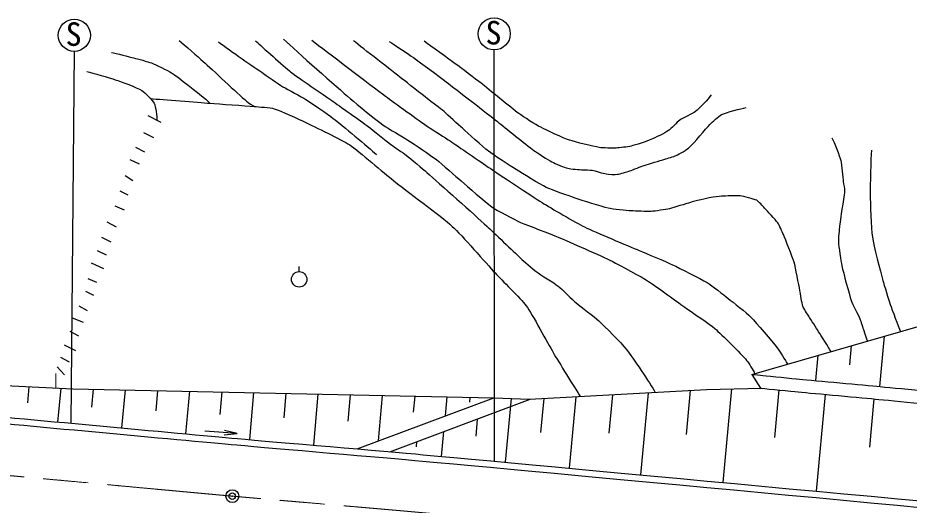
# Model space of a CAD drawing. Units: millimetres, scale not verified. Extents: x 40000 to 680000, y 20000 to 380000.
# Drawn here: x 150112 to 219528, y 281878 to 319810 of the extents above; entities that cross this region are included whole.
import ezdxf
from ezdxf.enums import TextEntityAlignment as Align

# ---------------------------------------------------------------- set-up
doc = ezdxf.new("R2010")
doc.units = ezdxf.units.MM
doc.header["$LTSCALE"] = 1000
doc.header["$PDMODE"] = 32
doc.header["$PDSIZE"] = 500
doc.linetypes.add('CHAIN', pattern=[18.5, 12, -1.5, 3.5, -1.5])
for name, color, linetype, lineweight in [('M-BGD', 7, 'Continuous', 25), ('M-BMK', 2, 'CHAIN', 13), ('M-BMK-SRVR', 3, 'Continuous', 25), ('M-STR-HTXT', 7, 'Continuous', 13)]:
    doc.layers.add(name, color=color, linetype=linetype, lineweight=lineweight)
doc.styles.add('ＭＳ ゴシック', font='')
doc.styles.get('ＭＳ ゴシック').set_extended_font_data('MS Gothic')

msp = doc.modelspace()

# ---------------------------------------------------------------- linework, layer by layer
at = {"layer": 'M-BGD'}
for p, q in [((187233, 285294), (187212, 317310)), ((154263, 288255), (154514, 317201)), ((160226, 312197), (161249, 311678)), ((159896, 310876), (160667, 310483)), ((159266, 309743), (159990, 309381)), ((158842, 308784), (159550, 308437)), ((158464, 307541), (159062, 307147)), ((158067, 306337), (158686, 306028)), ((157667, 305172), (158395, 304853)), ((157045, 303929), (157767, 303550)), ((156620, 302734), (157368, 302371)), ((156301, 301693), (156982, 301352)), ((155816, 300728), (156774, 300300)), ((172026, 300055), (172026, 300455)), ((155575, 299518), (156250, 299239)), ((155374, 298538), (156011, 298211)), ((154865, 297400), (155510, 297028)), ((154334, 296450), (155191, 296115)), ((154159, 295413), (154841, 295071)), ((217239, 291111), (217617, 295036)), ((153710, 294352), (154597, 293920)), ((215021, 294288), (214885, 292814)), ((153427, 293398), (154101, 293034)), ((212260, 291572), (212443, 293546)), ((153181, 292651), (153755, 292032)), ((207284, 292061), (207961, 290978)), ((150978, 291097), (150862, 289839)), ((153235, 288350), (153479, 290981)), ((155983, 290905), (155853, 289507)), ((158214, 287889), (158488, 290851)), ((205030, 283640), (205708, 290923)), ((160993, 290797), (160848, 289228)), ((163193, 287429), (163498, 290743)), ((166001, 290690), (165842, 288947)), ((168172, 286977), (168493, 290636)), ((170992, 290583), (170828, 288672)), ((173154, 286547), (173495, 290529)), ((176000, 290475), (175823, 288404)), ((176532, 286257), (187172, 290235)), ((178201, 286881), (178508, 290421)), ((181022, 290367), (180910, 289110)), ((183406, 288827), (183543, 290313)), ((185323, 289903), (185334, 290275)), ((188094, 285214), (188554, 290178)), ((191066, 290179), (190822, 287547)), ((193073, 284753), (193590, 290318)), ((196411, 290472), (196133, 287483)), ((198638, 284235), (199233, 290627)), ((202473, 290805), (202155, 287386)), ((209373, 290844), (209028, 287139)), ((212312, 282962), (213014, 290499)), ((179083, 286036), (190007, 290121)), ((216783, 290150), (216432, 286385)), ((185895, 288584), (185771, 287237)), ((167183, 287446), (164666, 287630)), ((183116, 285674), (183294, 287611)), ((181150, 286408), (181195, 286826))]:
    msp.add_line(p, q, dxfattribs=at)
for points in [[(207284, 292061), (225618, 297339), (244767, 295395), (249987, 293193), (253542, 289763), (254652, 287797)], [(138294, 289677), (140425, 291490), (147509, 291258), (154396, 290939), (187172, 290235), (189968, 290119), (203754, 290875), (208025, 290980)], [(166173, 287352), (167183, 287446), (166198, 287685)]]:
    msp.add_lwpolyline(points, dxfattribs=at)
for centre, radius in [((154514, 318451), 1250), ((187212, 318560), 1250), ((172026, 299455), 600)]:
    msp.add_circle(centre, radius, dxfattribs=at)
for points, knots in [([(162679, 318044), (163058, 317725), (164179, 316748), (164547, 316416), (165229, 315802), (167236, 313919), (167926, 313313), (168036, 313216), (168405, 312972), (168537, 312909)], [0, 0, 0, 0, 1, 1, 1, 2, 2, 2, 3, 3, 3, 3]), ([(165748, 317934), (166084, 317686), (167098, 316955), (167440, 316715), (167770, 316483), (168771, 315802), (169105, 315574), (169435, 315349), (170417, 314656), (170757, 314446), (171107, 314232), (172204, 313674), (172551, 313455), (172988, 313181), (174264, 312302), (174671, 311985), (175362, 311445), (177380, 309758), (178034, 309174)], [0, 0, 0, 0, 1, 1, 1, 2, 2, 2, 3, 3, 3, 4, 4, 4, 5, 5, 5, 6, 6, 6, 6]), ([(168630, 318032), (169151, 317512), (170805, 316048), (171383, 315593), (171992, 315115), (173923, 313824), (174556, 313378), (175127, 312975), (176842, 311765), (177403, 311347), (177765, 311078), (178810, 310214), (179170, 309943), (179402, 309768), (180136, 309294), (180366, 309116), (180697, 308858), (181655, 308040), (181970, 307763), (182908, 306938), (185706, 304445), (186629, 303604), (187164, 303115), (188725, 301601), (189259, 301111), (189497, 300893), (190229, 300255), (190488, 300062), (190818, 299817), (191876, 299177), (192200, 298923), (192501, 298687), (193308, 297866), (193600, 297617), (193943, 297325), (195039, 296528), (195370, 296221), (195819, 295806), (197113, 294500), (197491, 294019), (197992, 293383), (199349, 291360), (199748, 290655)], [0, 0, 0, 0, 1, 1, 1, 2, 2, 2, 3, 3, 3, 4, 4, 4, 5, 5, 5, 6, 6, 6, 7, 7, 7, 8, 8, 8, 9, 9, 9, 10, 10, 10, 11, 11, 11, 12, 12, 12, 13, 13, 13, 14, 14, 14, 14]), ([(170809, 318137), (171836, 317196), (174960, 314420), (176016, 313511), (176508, 313089), (178016, 311859), (178542, 311480), (178914, 311212), (180114, 310535), (180498, 310286), (180948, 309993), (182287, 309097), (182714, 308771), (183118, 308462), (184257, 307443), (184644, 307113), (185117, 306710), (186504, 305459), (187014, 305104), (187433, 304812), (188799, 304104), (189264, 303892), (189836, 303632), (191612, 302990), (192190, 302744), (193039, 302383), (195573, 301264), (196401, 300858), (196983, 300572), (198689, 299635), (199237, 299288), (199847, 298901), (201593, 297611), (202182, 297193), (202625, 296877), (203989, 295974), (204401, 295619), (204929, 295162), (206408, 293673), (206870, 293149), (207029, 292969), (207404, 292345), (207489, 292120)], [0, 0, 0, 0, 1, 1, 1, 2, 2, 2, 3, 3, 3, 4, 4, 4, 5, 5, 5, 6, 6, 6, 7, 7, 7, 8, 8, 8, 9, 9, 9, 10, 10, 10, 11, 11, 11, 12, 12, 12, 13, 13, 13, 14, 14, 14, 14]), ([(173007, 318075), (174149, 317191), (177599, 314573), (178756, 313711), (179413, 313221), (181407, 311786), (182079, 311318), (182411, 311088), (183440, 310448), (183775, 310224), (184384, 309817), (186193, 308569), (186801, 308162), (187627, 307610), (190104, 305952), (190948, 305428), (191595, 305026), (193572, 303872), (194255, 303534), (195087, 303124), (197659, 302061), (198511, 301695), (199026, 301473), (200584, 300833), (201091, 300593), (201640, 300333), (203271, 299514), (203791, 299200), (204141, 298988), (205106, 298226), (205427, 297973), (205787, 297689), (206871, 296840), (207194, 296515), (207637, 296070), (208856, 294632), (209241, 294137), (209426, 293898), (209907, 293126), (210040, 292854)], [0, 0, 0, 0, 1, 1, 1, 2, 2, 2, 3, 3, 3, 4, 4, 4, 5, 5, 5, 6, 6, 6, 7, 7, 7, 8, 8, 8, 9, 9, 9, 10, 10, 10, 11, 11, 11, 12, 12, 12, 13, 13, 13, 13]), ([(213443, 293834), (213251, 294143), (212672, 295068), (212478, 295375), (212325, 295618), (211858, 296342), (211707, 296587), (211612, 296742), (211311, 297201), (211251, 297373), (211170, 297607), (211064, 298343), (211015, 298585), (210926, 299029), (210689, 300369), (210561, 300804), (210431, 301244), (209906, 302520), (209730, 302944), (209653, 303129), (209409, 303686), (209293, 303850), (209114, 304103), (208477, 304782), (208266, 305008), (208149, 305134), (207808, 305533), (207654, 305609), (207415, 305727), (206630, 305918), (206365, 305948), (206076, 305981), (205201, 305938), (204910, 305923), (204747, 305915), (204260, 305864), (204100, 305832), (203775, 305767), (202809, 305528), (202489, 305441), (202160, 305351), (201192, 305026), (200860, 304950), (200580, 304886), (199726, 304759), (199440, 304743), (199128, 304726), (198189, 304764), (197878, 304787), (197519, 304813), (196441, 304908), (196091, 304988), (195567, 305108), (194033, 305609), (193523, 305780), (193068, 305933), (191702, 306401), (191269, 306609), (190775, 306848), (189374, 307715), (188910, 308007), (188471, 308282), (187167, 309126), (186757, 309441), (186331, 309769), (185139, 310858), (184737, 311216), (184448, 311474), (183599, 312269), (183303, 312519), (183053, 312729), (182267, 313313), (182010, 313514), (181612, 313824), (180427, 314763), (180030, 315074), (179274, 315666), (177001, 317439), (176243, 318028)], [0, 0, 0, 0, 1, 1, 1, 2, 2, 2, 3, 3, 3, 4, 4, 4, 5, 5, 5, 6, 6, 6, 7, 7, 7, 8, 8, 8, 9, 9, 9, 10, 10, 10, 11, 11, 11, 12, 12, 12, 13, 13, 13, 14, 14, 14, 15, 15, 15, 16, 16, 16, 17, 17, 17, 18, 18, 18, 19, 19, 19, 20, 20, 20, 21, 21, 21, 22, 22, 22, 23, 23, 23, 24, 24, 24, 25, 25, 25, 26, 26, 26, 26]), ([(179039, 317973), (179424, 317733), (180559, 316979), (180929, 316716), (181446, 316349), (182970, 315210), (183475, 314826), (184277, 314215), (186668, 312360), (187462, 311738), (188031, 311294), (189711, 309925), (190291, 309495), (190561, 309295), (191412, 308750), (191709, 308593), (191944, 308469), (192684, 308164), (192942, 308098), (193170, 308040), (193878, 307998), (194113, 307979), (194259, 307967), (194702, 307973), (194846, 307947), (195065, 307909), (195701, 307698), (195920, 307663), (196095, 307635), (196631, 307610), (196808, 307633), (197006, 307658), (197581, 307835), (197771, 307898), (197999, 307974), (198666, 308250), (198894, 308326), (199210, 308432), (200169, 308710), (200487, 308809), (200666, 308864), (201210, 309014), (201379, 309094), (201601, 309200), (202252, 309565), (202433, 309732), (202784, 310053), (203681, 311170), (204013, 311510), (204177, 311679), (204695, 312176), (204908, 312275), (205273, 312444), (206443, 312775), (206842, 312821)], [0, 0, 0, 0, 1, 1, 1, 2, 2, 2, 3, 3, 3, 4, 4, 4, 5, 5, 5, 6, 6, 6, 7, 7, 7, 8, 8, 8, 9, 9, 9, 10, 10, 10, 11, 11, 11, 12, 12, 12, 13, 13, 13, 14, 14, 14, 15, 15, 15, 16, 16, 16, 17, 17, 17, 18, 18, 18, 18]), ([(204118, 313808), (203908, 313520), (203168, 312746), (202890, 312524), (202671, 312349), (201893, 312006), (201663, 311844), (201467, 311706), (200976, 311167), (200776, 311032), (200522, 310862), (199699, 310451), (199417, 310334), (199116, 310209), (198188, 309902), (197872, 309825), (197643, 309769), (196939, 309684), (196703, 309673), (196442, 309662), (195656, 309674), (195398, 309718), (194924, 309798), (193518, 310133), (193064, 310290), (192602, 310450), (191268, 311068), (190835, 311295), (190480, 311482), (189454, 312117), (189131, 312355), (188523, 312803), (186783, 314256), (186189, 314722), (185793, 315031), (184587, 315932), (184183, 316229), (183700, 316584), (182244, 317636), (181756, 317982)], [0, 0, 0, 0, 1, 1, 1, 2, 2, 2, 3, 3, 3, 4, 4, 4, 5, 5, 5, 6, 6, 6, 7, 7, 7, 8, 8, 8, 9, 9, 9, 10, 10, 10, 11, 11, 11, 12, 12, 12, 13, 13, 13, 13]), ([(157409, 317117), (157757, 317037), (158798, 316781), (159143, 316690), (159420, 316617), (160253, 316401), (160520, 316296), (160843, 316169), (161792, 315723), (162082, 315532), (162621, 315175), (164142, 313968), (164650, 313567), (164742, 313494), (164998, 313251), (165076, 313163)], [0, 0, 0, 0, 1, 1, 1, 2, 2, 2, 3, 3, 3, 4, 4, 4, 5, 5, 5, 5]), ([(155476, 315622), (155928, 315522), (157267, 315147), (157705, 314997), (158126, 314854), (159384, 314390), (159764, 314159), (160002, 314015), (160604, 313406), (160729, 313158), (160850, 312919), (160979, 312101), (160938, 311836)], [0, 0, 0, 0, 1, 1, 1, 2, 2, 2, 3, 3, 3, 4, 4, 4, 4]), ([(160452, 313526), (161376, 313451), (164151, 313233), (165076, 313163), (165768, 313110), (167846, 312968), (168537, 312909), (168845, 312882), (169778, 312828), (170073, 312736), (170576, 312579), (172013, 311906), (172489, 311679), (173191, 311342), (175309, 310346), (175959, 309918), (176691, 309436), (178671, 307699), (179358, 307154), (180269, 306430), (183085, 304359), (183947, 303576), (184676, 302913), (186611, 300671), (187283, 299950), (187761, 299436), (189283, 297968), (189697, 297400), (190194, 296720), (191373, 294476), (191804, 293753), (192215, 293063), (193479, 291013), (193910, 290335)], [0, 0, 0, 0, 1, 1, 1, 2, 2, 2, 3, 3, 3, 4, 4, 4, 5, 5, 5, 6, 6, 6, 7, 7, 7, 8, 8, 8, 9, 9, 9, 10, 10, 10, 11, 11, 11, 11]), ([(208025, 290980), (208598, 290920), (210317, 290750), (210890, 290696), (212146, 290577), (215913, 290235), (217168, 290114), (220799, 289763), (231690, 288692), (235321, 288337), (237734, 288102), (244970, 287357), (247387, 287165), (248789, 287053), (253009, 286937), (254410, 286815), (255687, 286704), (259495, 286152), (260768, 286002), (262077, 285848), (266008, 285425), (267320, 285295), (267641, 285263), (268608, 285208), (268931, 285192), (270523, 285113), (275301, 284876), (276895, 284819), (277086, 284812), (277662, 284845), (277852, 284872), (279422, 285100), (284134, 285781), (285689, 286096), (287026, 286366), (291000, 287364), (292295, 287795), (294080, 288388), (299383, 290351), (301061, 291203), (302727, 292049), (307353, 295242), (308932, 296243), (310012, 296927), (313310, 298888), (314352, 299627), (315360, 300341), (318236, 302684), (319166, 303497), (320154, 304360), (323045, 307036), (323936, 307999), (324741, 308870), (326957, 311665), (327623, 312647)], [0, 0, 0, 0, 1, 1, 1, 2, 2, 2, 3, 3, 3, 4, 4, 4, 5, 5, 5, 6, 6, 6, 7, 7, 7, 8, 8, 8, 9, 9, 9, 10, 10, 10, 11, 11, 11, 12, 12, 12, 13, 13, 13, 14, 14, 14, 15, 15, 15, 16, 16, 16, 17, 17, 17, 18, 18, 18, 18]), ([(213512, 310460), (213693, 310126), (214113, 309062), (214208, 308695), (214292, 308375), (214360, 307382), (214399, 307054), (214416, 306906), (214496, 306461), (214490, 306311), (214478, 306055), (214344, 305297), (214307, 305044), (214267, 304760), (214138, 303909), (214107, 303624), (214081, 303376), (214005, 302628), (214020, 302379), (214042, 302002), (214209, 300879), (214289, 300511), (214409, 299963), (214839, 298334), (215019, 297803), (215120, 297507), (215567, 296676), (215688, 296387), (215763, 296208), (215932, 295651), (215994, 295468), (216049, 295304), (216216, 294812), (216272, 294648)], [0, 0, 0, 0, 1, 1, 1, 2, 2, 2, 3, 3, 3, 4, 4, 4, 5, 5, 5, 6, 6, 6, 7, 7, 7, 8, 8, 8, 9, 9, 9, 10, 10, 10, 11, 11, 11, 11]), ([(216588, 309506), (216542, 308823), (216486, 306772), (216493, 306089), (216500, 305421), (216564, 303414), (216661, 302753), (216762, 302065), (217301, 300043), (217479, 299371), (217579, 298993), (217928, 297875), (218055, 297505), (218201, 297078), (218675, 295808), (218844, 295389)], [0, 0, 0, 0, 1, 1, 1, 2, 2, 2, 3, 3, 3, 4, 4, 4, 5, 5, 5, 5]), ([(109866, 292215), (110405, 292160), (112026, 292011), (112566, 291966), (113876, 291856), (117807, 291557), (119116, 291440), (122354, 291150), (132063, 290226), (135301, 289935), (137282, 289756), (143228, 289266), (145209, 289088), (149611, 288692), (162814, 287458), (167216, 287062), (170108, 286801), (178790, 286071), (181682, 285806), (193083, 284760), (227283, 281563), (238683, 280507), (240730, 280318), (246869, 279760), (248916, 279580), (249629, 279518), (251767, 279349), (252480, 279297), (253640, 279213), (257118, 278978), (258278, 278901), (259358, 278829), (262599, 278608), (263680, 278551), (264450, 278511), (266760, 278417), (267531, 278415), (268962, 278411), (273255, 278465), (274685, 278520), (275739, 278561), (278896, 278793), (279946, 278894), (281287, 279022), (285307, 279453), (286638, 279662), (287756, 279836), (291084, 280528), (292181, 280806), (293420, 281120), (297101, 282203), (298310, 282617), (299500, 283024), (303006, 284425), (304166, 284912), (304818, 285186), (306733, 286106), (307368, 286420), (308394, 286928), (311462, 288472), (312468, 289020), (312949, 289283), (314338, 290169), (314797, 290471), (315509, 290938), (317633, 292356), (318317, 292862), (319233, 293538), (321924, 295642), (322795, 296375), (323642, 297087), (326110, 299310), (326901, 300084), (327826, 300989), (330505, 303801), (331374, 304761), (331876, 305316), (333276, 307071), (333750, 307650), (333765, 307668), (333809, 307727), (333822, 307747)], [0, 0, 0, 0, 1, 1, 1, 2, 2, 2, 3, 3, 3, 4, 4, 4, 5, 5, 5, 6, 6, 6, 7, 7, 7, 8, 8, 8, 9, 9, 9, 10, 10, 10, 11, 11, 11, 12, 12, 12, 13, 13, 13, 14, 14, 14, 15, 15, 15, 16, 16, 16, 17, 17, 17, 18, 18, 18, 19, 19, 19, 20, 20, 20, 21, 21, 21, 22, 22, 22, 23, 23, 23, 24, 24, 24, 25, 25, 25, 26, 26, 26, 27, 27, 27, 27]), ([(109682, 291731), (110249, 291673), (111954, 291516), (112522, 291468), (113832, 291358), (117763, 291059), (119072, 290942), (122310, 290652), (132019, 289728), (135256, 289437), (137237, 289258), (143183, 288768), (145164, 288590), (149566, 288194), (162769, 286960), (167171, 286564), (170063, 286303), (178744, 285573), (181636, 285308), (193038, 284263), (227237, 281065), (238637, 280009), (240684, 279820), (246825, 279262), (248873, 279082), (249587, 279019), (251730, 278850), (252444, 278798), (253604, 278714), (257084, 278479), (258244, 278402), (259326, 278330), (262571, 278109), (263654, 278052), (264429, 278012), (266754, 277917), (267530, 277915), (268965, 277911), (273270, 277965), (274704, 278021), (275764, 278062), (278938, 278295), (279994, 278396), (281341, 278525), (285378, 278958), (286715, 279168), (287843, 279344), (291198, 280041), (292304, 280322), (293551, 280637), (297255, 281727), (298472, 282144), (299668, 282553), (303193, 283961), (304359, 284451), (305018, 284727), (306949, 285655), (307589, 285972), (308619, 286481), (311698, 288031), (312707, 288581), (313196, 288848), (314606, 289747), (315071, 290053), (315788, 290523), (317925, 291951), (318614, 292459), (319535, 293139), (322241, 295255), (323117, 295992), (323969, 296709), (326454, 298948), (327250, 299727), (328180, 300636), (330872, 303461), (331744, 304425), (332253, 304987), (333670, 306765), (334151, 307351), (334164, 307367), (334203, 307419), (334215, 307436)], [0, 0, 0, 0, 1, 1, 1, 2, 2, 2, 3, 3, 3, 4, 4, 4, 5, 5, 5, 6, 6, 6, 7, 7, 7, 8, 8, 8, 9, 9, 9, 10, 10, 10, 11, 11, 11, 12, 12, 12, 13, 13, 13, 14, 14, 14, 15, 15, 15, 16, 16, 16, 17, 17, 17, 18, 18, 18, 19, 19, 19, 20, 20, 20, 21, 21, 21, 22, 22, 22, 23, 23, 23, 24, 24, 24, 25, 25, 25, 26, 26, 26, 27, 27, 27, 27]), ([(106916, 283510), (107883, 283395), (110791, 283090), (111761, 283002), (113071, 282883), (117006, 282592), (118315, 282475), (121552, 282186), (131257, 281263), (134493, 280971), (136474, 280792), (142421, 280303), (144402, 280124), (148804, 279728), (162007, 278494), (166409, 278098), (169299, 277838), (177971, 277109), (180860, 276844), (192260, 275798), (226454, 272601), (237854, 271546), (239909, 271355), (246074, 270795), (248130, 270614), (248869, 270550), (251089, 270374), (251829, 270321), (252999, 270236), (256510, 269999), (257680, 269921), (258786, 269847), (262105, 269621), (263213, 269564), (264070, 269519), (266645, 269417), (267504, 269415), (269010, 269410), (273529, 269468), (275034, 269527), (276190, 269572), (279651, 269824), (280803, 269934), (282252, 270073), (286597, 270543), (288035, 270771), (289317, 270973), (293130, 271763), (294388, 272081), (295770, 272430), (299874, 273640), (301223, 274101), (302529, 274547), (306376, 276079), (307648, 276613), (308403, 276930), (310621, 277989), (311356, 278352), (312449, 278891), (315716, 280538), (316785, 281124), (317392, 281456), (319150, 282564), (319729, 282942), (320526, 283463), (322898, 285056), (323664, 285622), (324672, 286366), (327633, 288683), (328591, 289490), (329540, 290289), (332303, 292780), (333190, 293647), (334197, 294629), (337109, 297684), (338052, 298728), (338649, 299389), (340350, 301452), (340885, 302164)], [0, 0, 0, 0, 1, 1, 1, 2, 2, 2, 3, 3, 3, 4, 4, 4, 5, 5, 5, 6, 6, 6, 7, 7, 7, 8, 8, 8, 9, 9, 9, 10, 10, 10, 11, 11, 11, 12, 12, 12, 13, 13, 13, 14, 14, 14, 15, 15, 15, 16, 16, 16, 17, 17, 17, 18, 18, 18, 19, 19, 19, 20, 20, 20, 21, 21, 21, 22, 22, 22, 23, 23, 23, 24, 24, 24, 25, 25, 25, 26, 26, 26, 26]), ([(106950, 284009), (107920, 283894), (110834, 283588), (111806, 283500), (113116, 283381), (117050, 283090), (118360, 282973), (121597, 282684), (131302, 281761), (134538, 281469), (136519, 281290), (142466, 280801), (144446, 280622), (148849, 280226), (162052, 278992), (166454, 278596), (169344, 278336), (178016, 277607), (180905, 277342), (192305, 276296), (226500, 273099), (237900, 272044), (239954, 271853), (246119, 271293), (248174, 271113), (248912, 271048), (251127, 270873), (251865, 270819), (253035, 270734), (256544, 270498), (257713, 270420), (258818, 270346), (262132, 270120), (263238, 270063), (264091, 270019), (266652, 269917), (267506, 269915), (269008, 269910), (273514, 269968), (275015, 270027), (276165, 270072), (279609, 270323), (280755, 270432), (282198, 270570), (286525, 271038), (287957, 271265), (289230, 271466), (293016, 272250), (294265, 272566), (295639, 272913), (299720, 274116), (301061, 274574), (302361, 275018), (306189, 276543), (307455, 277074), (308204, 277388), (310405, 278440), (311134, 278800), (312224, 279338), (315480, 280978), (316545, 281562), (317145, 281891), (318883, 282986), (319456, 283361), (320248, 283879), (322606, 285462), (323367, 286024), (324370, 286765), (327316, 289069), (328269, 289872), (329212, 290666), (331959, 293143), (332841, 294004), (333843, 294982), (336742, 298024), (337680, 299062), (338273, 299719), (339962, 301767), (340493, 302474)], [0, 0, 0, 0, 1, 1, 1, 2, 2, 2, 3, 3, 3, 4, 4, 4, 5, 5, 5, 6, 6, 6, 7, 7, 7, 8, 8, 8, 9, 9, 9, 10, 10, 10, 11, 11, 11, 12, 12, 12, 13, 13, 13, 14, 14, 14, 15, 15, 15, 16, 16, 16, 17, 17, 17, 18, 18, 18, 19, 19, 19, 20, 20, 20, 21, 21, 21, 22, 22, 22, 23, 23, 23, 24, 24, 24, 25, 25, 25, 26, 26, 26, 26]), ([(207284, 292061), (207453, 292043), (207959, 291991), (208128, 291974), (208699, 291917), (210413, 291745), (210985, 291691), (212240, 291572), (216008, 291230), (217264, 291109), (220895, 290758), (231787, 289687), (235418, 289333), (237828, 289098), (245053, 288354), (247467, 288161), (248870, 288049), (253091, 287883), (254497, 287812), (254528, 287810), (254621, 287801), (254652, 287797)], [0, 0, 0, 0, 1, 1, 1, 2, 2, 2, 3, 3, 3, 4, 4, 4, 5, 5, 5, 6, 6, 6, 7, 7, 7, 7])]:
    msp.add_open_spline(points, degree=3, knots=knots, dxfattribs=at)
at = {"layer": 'M-BMK'}
msp.add_open_spline([(69241, 306373), (70234, 305651), (73246, 303534), (74261, 302844), (74854, 302441), (76674, 301291), (77281, 300909), (77778, 300597), (79274, 299670), (79782, 299376), (80439, 298994), (82434, 297886), (83104, 297526), (83733, 297187), (85634, 296199), (86275, 295883), (86735, 295655), (88137, 295019), (88605, 294808), (89197, 294542), (90973, 293750), (91571, 293499), (92235, 293219), (94243, 292423), (94911, 292154), (95688, 291841), (98012, 290882), (98797, 290588), (99411, 290358), (101274, 289728), (101900, 289532), (102487, 289348), (104267, 288855), (104860, 288691), (105407, 288539), (107042, 288048), (107602, 287956), (108507, 287806), (111251, 287566), (112164, 287484), (113474, 287366), (117407, 287075), (118716, 286958), (121953, 286668), (131660, 285744), (134897, 285453), (136878, 285274), (142824, 284784), (144805, 284606), (149207, 284210), (162410, 282976), (166813, 282580), (169703, 282320), (178380, 281590), (181271, 281325), (192672, 280279), (226869, 277082), (238269, 276027), (240319, 275837), (246472, 275277), (248523, 275097), (249249, 275034), (251428, 274862), (252155, 274809), (253319, 274724), (256814, 274489), (257979, 274411), (259072, 274338), (262352, 274114), (263446, 274058), (264260, 274015), (266703, 273917), (267518, 273915), (268986, 273910), (273392, 273967), (274860, 274024), (275964, 274067), (279274, 274309), (280374, 274414), (281770, 274547), (285951, 274998), (287336, 275216), (288536, 275405), (292107, 276146), (293285, 276444), (294595, 276775), (298488, 277921), (299767, 278359), (301014, 278786), (304691, 280252), (305907, 280762), (306611, 281058), (308677, 282048), (309362, 282386), (310421, 282910), (313589, 284505), (314626, 285072), (315171, 285370), (316744, 286367), (317264, 286707), (318018, 287201), (320265, 288706), (320991, 289242), (321952, 289952), (324779, 292162), (325693, 292932), (326591, 293688), (329207, 296045), (330046, 296865), (331012, 297809), (333807, 300742), (334712, 301744), (335270, 302361), (336856, 304289), (337354, 304955)], degree=3, knots=[0, 0, 0, 0, 1, 1, 1, 2, 2, 2, 3, 3, 3, 4, 4, 4, 5, 5, 5, 6, 6, 6, 7, 7, 7, 8, 8, 8, 9, 9, 9, 10, 10, 10, 11, 11, 11, 12, 12, 12, 13, 13, 13, 14, 14, 14, 15, 15, 15, 16, 16, 16, 17, 17, 17, 18, 18, 18, 19, 19, 19, 20, 20, 20, 21, 21, 21, 22, 22, 22, 23, 23, 23, 24, 24, 24, 25, 25, 25, 26, 26, 26, 27, 27, 27, 28, 28, 28, 29, 29, 29, 30, 30, 30, 31, 31, 31, 32, 32, 32, 33, 33, 33, 34, 34, 34, 35, 35, 35, 36, 36, 36, 37, 37, 37, 38, 38, 38, 38], dxfattribs=at)
at = {"layer": 'M-BMK-SRVR'}
msp.add_circle((166813, 282580), 500, dxfattribs=at)
msp.add_point((166813, 282580), dxfattribs=at)
at = {"layer": 'M-STR-HTXT'}
msp.add_line((153067, 292119), (153077, 291000), dxfattribs=at)

# ---------------------------------------------------------------- texts
at = {"layer": 'M-BGD', "style": 'ＭＳ ゴシック'}
for p in [(153835, 317077), (186534, 317186)]:
    msp.add_text('S', height=1833, dxfattribs=at).set_placement(p, align=Align.BOTTOM_LEFT)

doc.saveas('drawing.dxf')
